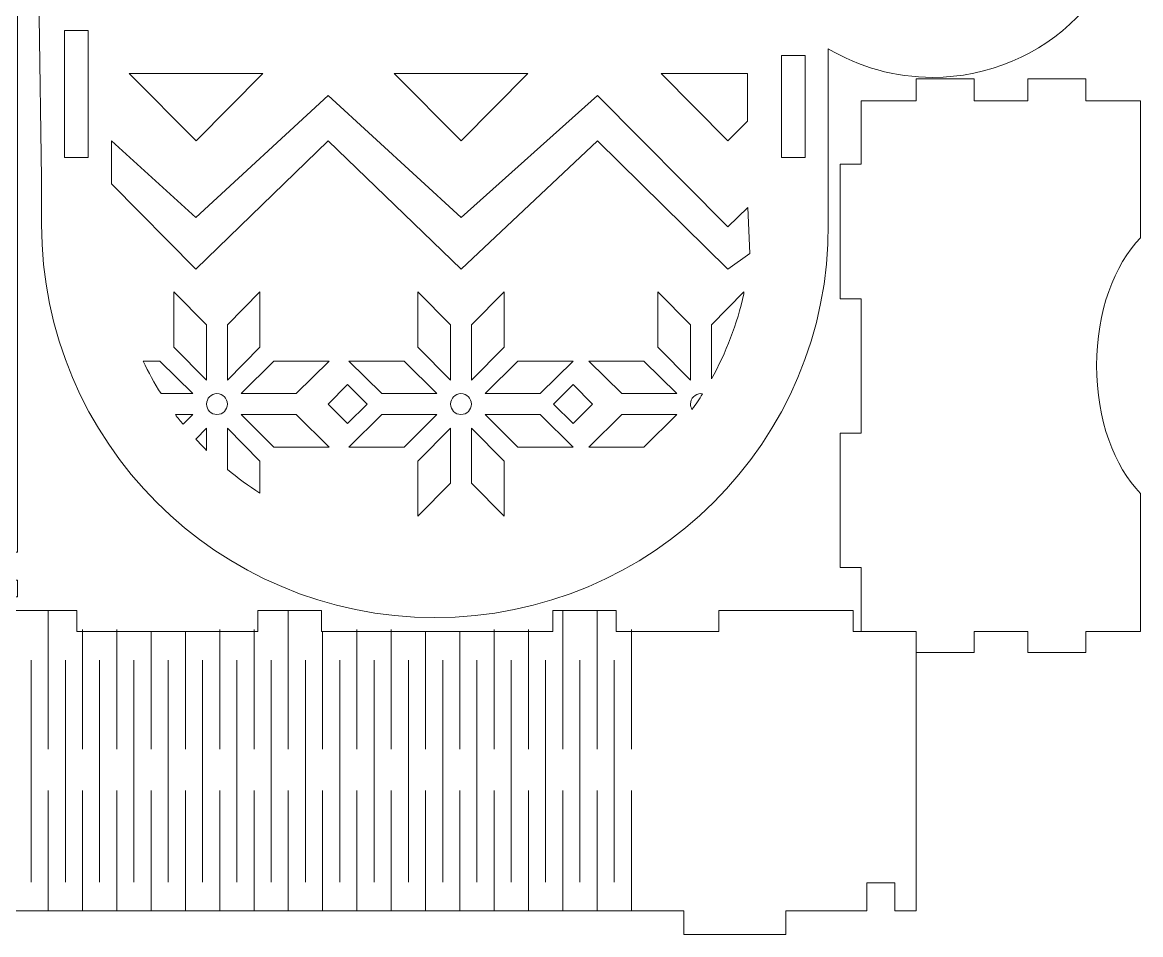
# Model space of a CAD drawing. Header units: centimetres. Extents: x -36.4 to 35.9, y -24.9 to 26.3.
# Drawn here: x 3.89 to 35.91, y -24.94 to 1.18 of the extents above; entities that cross this region are included whole.
import ezdxf

# ---------------------------------------------------------------- set-up
doc = ezdxf.new("R2010")
doc.units = ezdxf.units.CM
doc.header["$MEASUREMENT"] = 0
doc.layers.add('layer 1', color=7, linetype='Continuous')

msp = doc.modelspace()

# ---------------------------------------------------------------- linework, layer by layer
at = {"layer": 'layer 1', "color": 250, "lineweight": 9}
for points, knots in [([(6.36049, 19.72163), (6.36049, 19.72163), (6.36049, 26.14199), (6.36049, 26.14199), (6.36049, 26.14199), (6.36049, 26.14199), (24.16295, 26.14199), (24.16295, 26.14199), (24.16295, 26.14199), (24.16295, 26.14199), (24.16295, 20.71127), (24.16295, 20.71127), (24.16295, 20.71127), (24.16295, 19.16987), (28.71283, 15.03987), (29.83515, 13.97099), (29.83515, 13.97099), (30.70947, 13.13831), (31.58461, 12.30417), (32.43021, 11.44221), (32.43021, 11.44221), (33.19011, 10.66761), (33.94635, 9.85633), (34.60385, 8.99227), (34.60385, 8.99227), (35.37979, 7.97255), (35.79539, 6.73569), (35.79539, 5.45437), (35.79539, 5.45437), (35.79539, 2.22565), (33.17729, -0.39237), (29.94859, -0.39237), (29.94859, -0.39237), (28.87887, -0.39237), (27.85093, -0.10153), (26.96099, 0.42779), (26.96099, 0.42779), (26.96099, 0.42779), (26.96099, -4.59085), (26.96099, -4.59085), (26.96099, -4.59085), (27.01115, -10.82285), (21.91035, -15.85801), (15.70039, -15.85801), (15.70039, -15.85801), (9.48165, -15.85801), (4.43979, -10.81611), (4.43979, -4.59737), (4.43979, -4.59737), (4.43979, 2.44027), (4.03387, 9.48313), (4.44147, 16.51669), (4.44147, 16.51669), (4.52483, 17.95535), (5.17083, 19.10157), (6.36049, 19.72163)], [0, 0, 0, 0, 0.06666667, 0.06666667, 0.06666667, 0.06666667, 0.13333333, 0.13333333, 0.13333333, 0.13333333, 0.2, 0.2, 0.2, 0.2, 0.26666667, 0.26666667, 0.26666667, 0.26666667, 0.33333333, 0.33333333, 0.33333333, 0.33333333, 0.4, 0.4, 0.4, 0.4, 0.46666667, 0.46666667, 0.46666667, 0.46666667, 0.53333333, 0.53333333, 0.53333333, 0.53333333, 0.6, 0.6, 0.6, 0.6, 0.66666667, 0.66666667, 0.66666667, 0.66666667, 0.73333333, 0.73333333, 0.73333333, 0.73333333, 0.8, 0.8, 0.8, 0.8, 0.86666667, 0.86666667, 0.86666667, 0.86666667, 1, 1, 1, 1]), ([(-4.24951, -15.26875), (-4.24951, -15.26875), (-4.24951, -15.01497), (-4.24951, -15.01497), (-4.24951, -15.01497), (-4.24951, -15.01497), (-4.84953, -15.01497), (-4.84953, -15.01497), (-4.84953, -15.01497), (-4.84953, -15.01497), (-4.84953, -13.76035), (-4.84953, -13.76035), (-4.84953, -13.76035), (-4.84953, -13.76035), (-4.24951, -13.76035), (-4.24951, -13.76035), (-4.24951, -13.76035), (-4.24951, -13.76035), (-4.24951, -12.10167), (-4.24951, -12.10167), (-4.24951, -12.10167), (-4.24951, -12.10167), (-4.24951, -10.78865), (-4.24951, -10.78865), (-4.24951, -10.78865), (-4.24951, -10.78865), (-4.24951, -6.63227), (-4.24951, -6.63227), (-4.24951, -6.63227), (-4.24951, -6.63227), (-4.84951, -6.63227), (-4.84951, -6.63227), (-4.84951, -6.63227), (-4.84951, -6.63227), (-4.84951, -5.31925), (-4.84951, -5.31925), (-4.84951, -5.31925), (-4.84951, -5.31925), (-4.24951, -5.31925), (-4.24951, -5.31925), (-4.24951, -5.31925), (-4.24951, -5.31925), (-4.24951, -1.47687), (-4.24951, -1.47687), (-4.24951, -1.47687), (-4.24951, -1.50987), (-4.27651, -1.53687), (-4.30951, -1.53687), (-4.30951, -1.53687), (-4.30951, -1.53687), (-4.78951, -1.53687), (-4.78951, -1.53687), (-4.78951, -1.53687), (-4.82251, -1.53687), (-4.84951, -1.50987), (-4.84951, -1.47687), (-4.84951, -1.47687), (-4.84951, -1.47687), (-4.84951, -0.28387), (-4.84951, -0.28387), (-4.84951, -0.28387), (-4.84951, -0.25085), (-4.82251, -0.22385), (-4.78951, -0.22385), (-4.78951, -0.22385), (-4.78951, -0.22385), (-4.30951, -0.22385), (-4.30951, -0.22385), (-4.30951, -0.22385), (-4.27651, -0.22385), (-4.24951, -0.25085), (-4.24951, -0.28387), (-4.24951, -0.28387), (-4.24951, -0.28387), (-4.24951, 5.50745), (-4.24951, 5.50745), (-4.24951, 5.50745), (-4.24951, 5.50745), (-4.84951, 5.50745), (-4.84951, 5.50745), (-4.84951, 5.50745), (-4.84951, 5.50745), (-4.84951, 7.32425), (-4.84951, 7.32425), (-4.84951, 7.32425), (-4.84951, 7.32425), (-4.24951, 7.32425), (-4.24951, 7.32425), (-4.24951, 7.32425), (-4.24951, 7.32425), (-4.24951, 13.87085), (-4.24951, 13.87085), (-4.24951, 13.87085), (-4.24951, 13.87085), (-4.84951, 13.87085), (-4.84951, 13.87085), (-4.84951, 13.87085), (-4.84951, 13.87085), (-4.84951, 15.68765), (-4.84951, 15.68765), (-4.84951, 15.68765), (-4.84951, 15.68765), (-4.24951, 15.68765), (-4.24951, 15.68765), (-4.24951, 15.68765), (-4.24951, 15.68765), (-4.24951, 17.73125), (-4.24951, 17.73125), (-4.24951, 17.73125), (-4.24951, 17.73125), (-4.24951, 19.03821), (-4.24951, 19.03821), (-4.24951, 19.03821), (-4.24951, 19.03821), (-4.84951, 19.03821), (-4.84951, 19.03821), (-4.84951, 19.03821), (-4.84951, 19.03821), (-4.84951, 20.85501), (-4.84951, 20.85501), (-4.84951, 20.85501), (-4.84951, 20.85501), (-4.24951, 20.85501), (-4.24951, 20.85501), (-4.24951, 20.85501), (-4.24951, 20.85501), (-4.24951, 22.45125), (-4.24951, 22.45125), (-4.24951, 22.45125), (-4.24951, 22.45125), (-2.64951, 22.45125), (-2.64951, 22.45125), (-2.64951, 22.45125), (-2.64951, 22.45125), (-2.64951, 21.85125), (-2.64951, 21.85125), (-2.64951, 21.85125), (-2.64951, 21.85125), (-1.04951, 21.85125), (-1.04951, 21.85125), (-1.04951, 21.85125), (-1.04951, 21.85125), (-1.04951, 22.45125), (-1.04951, 22.45125), (-1.04951, 22.45125), (-1.04951, 22.45125), (0.55049, 22.45125), (0.55049, 22.45125), (0.55049, 22.45125), (0.55049, 22.45125), (0.55049, 21.85125), (0.55049, 21.85125), (0.55049, 21.85125), (0.55049, 21.85125), (2.15049, 21.85125), (2.15049, 21.85125), (2.15049, 21.85125), (2.15049, 21.85125), (2.15049, 22.45125), (2.15049, 22.45125), (2.15049, 22.45125), (2.15049, 22.45125), (3.75049, 22.45125), (3.75049, 22.45125), (3.75049, 22.45125), (3.75049, 22.45125), (3.75049, 21.31827), (3.75049, 21.31827), (3.75049, 21.31827), (3.75049, 21.31827), (5.22575, 21.31827), (5.22575, 21.31827), (5.22575, 21.31827), (5.44579, 21.31827), (5.62577, 21.13827), (5.62577, 20.91827), (5.62577, 20.91827), (5.62577, 20.91827), (5.62577, 19.43821), (5.62577, 19.43821), (5.62577, 19.43821), (5.62577, 19.21821), (5.44579, 19.03821), (5.22575, 19.03821), (5.22575, 19.03821), (5.22575, 19.03821), (3.75049, 19.03821), (3.75049, 19.03821), (3.75049, 19.03821), (3.75049, 19.03821), (3.75049, 17.73125), (3.75049, 17.73125), (3.75049, 17.73125), (3.75049, 17.73125), (3.75049, -13.98755), (3.75049, -13.98755), (3.75049, -13.98755), (3.75049, -13.98755), (2.95049, -13.98755), (2.95049, -13.98755), (2.95049, -13.98755), (2.95049, -13.98755), (2.95049, -14.27133), (2.95049, -14.27133), (2.95049, -14.27133), (2.95049, -14.27133), (2.95049, -14.28669), (2.95049, -14.28669), (2.95049, -14.28669), (2.95049, -14.28669), (2.95049, -14.78755), (2.95049, -14.78755), (2.95049, -14.78755), (2.95049, -14.78755), (3.75049, -14.78755), (3.75049, -14.78755), (3.75049, -14.78755), (3.75049, -14.78755), (3.75049, -15.26875), (3.75049, -15.26875), (3.75049, -15.26875), (3.75049, -15.26875), (-4.24951, -15.26875), (-4.24951, -15.26875)], [0, 0, 0, 0, 0.01754386, 0.01754386, 0.01754386, 0.01754386, 0.03508772, 0.03508772, 0.03508772, 0.03508772, 0.05263158, 0.05263158, 0.05263158, 0.05263158, 0.07017544, 0.07017544, 0.07017544, 0.07017544, 0.0877193, 0.0877193, 0.0877193, 0.0877193, 0.10526316, 0.10526316, 0.10526316, 0.10526316, 0.12280702, 0.12280702, 0.12280702, 0.12280702, 0.14035088, 0.14035088, 0.14035088, 0.14035088, 0.15789474, 0.15789474, 0.15789474, 0.15789474, 0.1754386, 0.1754386, 0.1754386, 0.1754386, 0.19298246, 0.19298246, 0.19298246, 0.19298246, 0.21052632, 0.21052632, 0.21052632, 0.21052632, 0.22807018, 0.22807018, 0.22807018, 0.22807018, 0.24561404, 0.24561404, 0.24561404, 0.24561404, 0.26315789, 0.26315789, 0.26315789, 0.26315789, 0.28070175, 0.28070175, 0.28070175, 0.28070175, 0.29824561, 0.29824561, 0.29824561, 0.29824561, 0.31578947, 0.31578947, 0.31578947, 0.31578947, 0.33333333, 0.33333333, 0.33333333, 0.33333333, 0.35087719, 0.35087719, 0.35087719, 0.35087719, 0.36842105, 0.36842105, 0.36842105, 0.36842105, 0.38596491, 0.38596491, 0.38596491, 0.38596491, 0.40350877, 0.40350877, 0.40350877, 0.40350877, 0.42105263, 0.42105263, 0.42105263, 0.42105263, 0.43859649, 0.43859649, 0.43859649, 0.43859649, 0.45614035, 0.45614035, 0.45614035, 0.45614035, 0.47368421, 0.47368421, 0.47368421, 0.47368421, 0.49122807, 0.49122807, 0.49122807, 0.49122807, 0.50877193, 0.50877193, 0.50877193, 0.50877193, 0.52631579, 0.52631579, 0.52631579, 0.52631579, 0.54385965, 0.54385965, 0.54385965, 0.54385965, 0.56140351, 0.56140351, 0.56140351, 0.56140351, 0.57894737, 0.57894737, 0.57894737, 0.57894737, 0.59649123, 0.59649123, 0.59649123, 0.59649123, 0.61403509, 0.61403509, 0.61403509, 0.61403509, 0.63157895, 0.63157895, 0.63157895, 0.63157895, 0.64912281, 0.64912281, 0.64912281, 0.64912281, 0.66666667, 0.66666667, 0.66666667, 0.66666667, 0.68421053, 0.68421053, 0.68421053, 0.68421053, 0.70175439, 0.70175439, 0.70175439, 0.70175439, 0.71929825, 0.71929825, 0.71929825, 0.71929825, 0.73684211, 0.73684211, 0.73684211, 0.73684211, 0.75438596, 0.75438596, 0.75438596, 0.75438596, 0.77192982, 0.77192982, 0.77192982, 0.77192982, 0.78947368, 0.78947368, 0.78947368, 0.78947368, 0.80701754, 0.80701754, 0.80701754, 0.80701754, 0.8245614, 0.8245614, 0.8245614, 0.8245614, 0.84210526, 0.84210526, 0.84210526, 0.84210526, 0.85964912, 0.85964912, 0.85964912, 0.85964912, 0.87719298, 0.87719298, 0.87719298, 0.87719298, 0.89473684, 0.89473684, 0.89473684, 0.89473684, 0.9122807, 0.9122807, 0.9122807, 0.9122807, 0.92982456, 0.92982456, 0.92982456, 0.92982456, 0.94736842, 0.94736842, 0.94736842, 0.94736842, 0.96491228, 0.96491228, 0.96491228, 0.96491228, 1, 1, 1, 1]), ([(5.77979, -2.68835), (5.77979, -2.68835), (5.09979, -2.68835), (5.09979, -2.68835), (5.09979, -2.68835), (5.09979, -2.68835), (5.09979, 0.95231), (5.09979, 0.95231), (5.09979, 0.95231), (5.09979, 0.95231), (5.77979, 0.95231), (5.77979, 0.95231), (5.77979, 0.95231), (5.77979, 0.95231), (5.77979, -2.68835), (5.77979, -2.68835)], [0, 0, 0, 0, 0.2, 0.2, 0.2, 0.2, 0.4, 0.4, 0.4, 0.4, 0.6, 0.6, 0.6, 0.6, 1, 1, 1, 1]), ([(26.30099, -2.68835), (26.30099, -2.68835), (25.62099, -2.68835), (25.62099, -2.68835), (25.62099, -2.68835), (25.62099, -2.68835), (25.62099, 0.23019), (25.62099, 0.23019), (25.62099, 0.23019), (25.62099, 0.23019), (26.30099, 0.23019), (26.30099, 0.23019), (26.30099, 0.23019), (26.30099, 0.23019), (26.30099, -2.68835), (26.30099, -2.68835)], [0, 0, 0, 0, 0.2, 0.2, 0.2, 0.2, 0.4, 0.4, 0.4, 0.4, 0.6, 0.6, 0.6, 0.6, 1, 1, 1, 1]), ([(10.77847, -0.28403), (10.77847, -0.28403), (8.86391, -2.20893), (8.86391, -2.20893), (8.86391, -2.20893), (8.86391, -2.20893), (6.94937, -0.28403), (6.94937, -0.28403), (6.94937, -0.28403), (6.94937, -0.28403), (8.86391, -0.28403), (8.86391, -0.28403), (8.86391, -0.28403), (8.86391, -0.28403), (10.77847, -0.28403), (10.77847, -0.28403)], [0, 0, 0, 0, 0.2, 0.2, 0.2, 0.2, 0.4, 0.4, 0.4, 0.4, 0.6, 0.6, 0.6, 0.6, 1, 1, 1, 1]), ([(18.36687, -0.28403), (18.36687, -0.28403), (16.45231, -2.20893), (16.45231, -2.20893), (16.45231, -2.20893), (16.45231, -2.20893), (14.53777, -0.28403), (14.53777, -0.28403), (14.53777, -0.28403), (14.53777, -0.28403), (16.45231, -0.28403), (16.45231, -0.28403), (16.45231, -0.28403), (16.45231, -0.28403), (18.36687, -0.28403), (18.36687, -0.28403)], [0, 0, 0, 0, 0.2, 0.2, 0.2, 0.2, 0.4, 0.4, 0.4, 0.4, 0.6, 0.6, 0.6, 0.6, 1, 1, 1, 1]), ([(24.65297, -1.64453), (24.65297, -1.64453), (24.09161, -2.20893), (24.09161, -2.20893), (24.09161, -2.20893), (24.09161, -2.20893), (22.17707, -0.28403), (22.17707, -0.28403), (22.17707, -0.28403), (22.17707, -0.28403), (24.09161, -0.28403), (24.09161, -0.28403), (24.09161, -0.28403), (24.09161, -0.28403), (24.65297, -0.28403), (24.65297, -0.28403), (24.65297, -0.28403), (24.65297, -0.28403), (24.65297, -1.64453), (24.65297, -1.64453)], [0, 0, 0, 0, 0.16666667, 0.16666667, 0.16666667, 0.16666667, 0.33333333, 0.33333333, 0.33333333, 0.33333333, 0.5, 0.5, 0.5, 0.5, 0.66666667, 0.66666667, 0.66666667, 0.66666667, 1, 1, 1, 1]), ([(35.90681, -16.25535), (35.90681, -16.25535), (34.33681, -16.25535), (34.33681, -16.25535), (34.33681, -16.25535), (34.33681, -16.25535), (34.33681, -16.85535), (34.33681, -16.85535), (34.33681, -16.85535), (34.33681, -16.85535), (32.67681, -16.85535), (32.67681, -16.85535), (32.67681, -16.85535), (32.67681, -16.85535), (32.67681, -16.25535), (32.67681, -16.25535), (32.67681, -16.25535), (32.67681, -16.25535), (31.13681, -16.25535), (31.13681, -16.25535), (31.13681, -16.25535), (31.13681, -16.25535), (31.13681, -16.85535), (31.13681, -16.85535), (31.13681, -16.85535), (31.13681, -16.85535), (29.47681, -16.85535), (29.47681, -16.85535), (29.47681, -16.85535), (29.47681, -16.85535), (29.47681, -16.25535), (29.47681, -16.25535), (29.47681, -16.25535), (29.47681, -16.25535), (27.90681, -16.25535), (27.90681, -16.25535), (27.90681, -16.25535), (27.90681, -16.25535), (27.90681, -14.42879), (27.90681, -14.42879), (27.90681, -14.42879), (27.90681, -14.42879), (27.30681, -14.42879), (27.30681, -14.42879), (27.30681, -14.42879), (27.30681, -14.42879), (27.30681, -10.57901), (27.30681, -10.57901), (27.30681, -10.57901), (27.30681, -10.57901), (27.90681, -10.57901), (27.90681, -10.57901), (27.90681, -10.57901), (27.90681, -10.57901), (27.90681, -6.72923), (27.90681, -6.72923), (27.90681, -6.72923), (27.90681, -6.72923), (27.30681, -6.72923), (27.30681, -6.72923), (27.30681, -6.72923), (27.30681, -6.72923), (27.30681, -2.87945), (27.30681, -2.87945), (27.30681, -2.87945), (27.30681, -2.87945), (27.90681, -2.87945), (27.90681, -2.87945), (27.90681, -2.87945), (27.90681, -2.87945), (27.90681, -1.06507), (27.90681, -1.06507), (27.90681, -1.06507), (27.90681, -1.06507), (29.47681, -1.06507), (29.47681, -1.06507), (29.47681, -1.06507), (29.47681, -1.06507), (29.47681, -0.43441), (29.47681, -0.43441), (29.47681, -0.43441), (29.47681, -0.43441), (31.13681, -0.43441), (31.13681, -0.43441), (31.13681, -0.43441), (31.13681, -0.43441), (31.13681, -1.06507), (31.13681, -1.06507), (31.13681, -1.06507), (31.13681, -1.06507), (32.67681, -1.06507), (32.67681, -1.06507), (32.67681, -1.06507), (32.67681, -1.06507), (32.67681, -0.43441), (32.67681, -0.43441), (32.67681, -0.43441), (32.67681, -0.43441), (34.33681, -0.43441), (34.33681, -0.43441), (34.33681, -0.43441), (34.33681, -0.43441), (34.33681, -1.06507), (34.33681, -1.06507), (34.33681, -1.06507), (34.33681, -1.06507), (35.90681, -1.06507), (35.90681, -1.06507), (35.90681, -1.06507), (35.90681, -1.06507), (35.90681, -4.98265), (35.90681, -4.98265), (35.90681, -4.98265), (35.14991, -5.74939), (34.64709, -7.10287), (34.64709, -8.64487), (34.64709, -8.64487), (34.64709, -10.18687), (35.14991, -11.54035), (35.90681, -12.30709), (35.90681, -12.30709), (35.90681, -12.30709), (35.90681, -16.25535), (35.90681, -16.25535)], [0, 0, 0, 0, 0.03125, 0.03125, 0.03125, 0.03125, 0.0625, 0.0625, 0.0625, 0.0625, 0.09375, 0.09375, 0.09375, 0.09375, 0.125, 0.125, 0.125, 0.125, 0.15625, 0.15625, 0.15625, 0.15625, 0.1875, 0.1875, 0.1875, 0.1875, 0.21875, 0.21875, 0.21875, 0.21875, 0.25, 0.25, 0.25, 0.25, 0.28125, 0.28125, 0.28125, 0.28125, 0.3125, 0.3125, 0.3125, 0.3125, 0.34375, 0.34375, 0.34375, 0.34375, 0.375, 0.375, 0.375, 0.375, 0.40625, 0.40625, 0.40625, 0.40625, 0.4375, 0.4375, 0.4375, 0.4375, 0.46875, 0.46875, 0.46875, 0.46875, 0.5, 0.5, 0.5, 0.5, 0.53125, 0.53125, 0.53125, 0.53125, 0.5625, 0.5625, 0.5625, 0.5625, 0.59375, 0.59375, 0.59375, 0.59375, 0.625, 0.625, 0.625, 0.625, 0.65625, 0.65625, 0.65625, 0.65625, 0.6875, 0.6875, 0.6875, 0.6875, 0.71875, 0.71875, 0.71875, 0.71875, 0.75, 0.75, 0.75, 0.75, 0.78125, 0.78125, 0.78125, 0.78125, 0.8125, 0.8125, 0.8125, 0.8125, 0.84375, 0.84375, 0.84375, 0.84375, 0.875, 0.875, 0.875, 0.875, 0.90625, 0.90625, 0.90625, 0.90625, 0.9375, 0.9375, 0.9375, 0.9375, 1, 1, 1, 1]), ([(24.08683, -5.88523), (24.08683, -5.88523), (20.35567, -2.20897), (20.35567, -2.20897), (20.35567, -2.20897), (20.35567, -2.20897), (16.45231, -5.88523), (16.45231, -5.88523), (16.45231, -5.88523), (16.45231, -5.88523), (12.64649, -2.20897), (12.64649, -2.20897), (12.64649, -2.20897), (12.64649, -2.20897), (8.86049, -5.88523), (8.86049, -5.88523), (8.86049, -5.88523), (8.86049, -5.88523), (6.44623, -3.43577), (6.44623, -3.43577), (6.44623, -3.43577), (6.44623, -3.43577), (6.44627, -2.20897), (6.44627, -2.20897), (6.44627, -2.20897), (6.44627, -2.20897), (8.86049, -4.40377), (8.86049, -4.40377), (8.86049, -4.40377), (8.86049, -4.40377), (12.64649, -0.91177), (12.64649, -0.91177), (12.64649, -0.91177), (12.64649, -0.91177), (16.45231, -4.40377), (16.45231, -4.40377), (16.45231, -4.40377), (16.45231, -4.40377), (20.35567, -0.91177), (20.35567, -0.91177), (20.35567, -0.91177), (20.35567, -0.91177), (24.08683, -4.67031), (24.08683, -4.67031), (24.08683, -4.67031), (24.08683, -4.67031), (24.66295, -4.12161), (24.66295, -4.12161), (24.66295, -4.12161), (24.66295, -4.12161), (24.71779, -5.43851), (24.71779, -5.43851), (24.71779, -5.43851), (24.71779, -5.43851), (24.08683, -5.88523), (24.08683, -5.88523)], [0, 0, 0, 0, 0.06666667, 0.06666667, 0.06666667, 0.06666667, 0.13333333, 0.13333333, 0.13333333, 0.13333333, 0.2, 0.2, 0.2, 0.2, 0.26666667, 0.26666667, 0.26666667, 0.26666667, 0.33333333, 0.33333333, 0.33333333, 0.33333333, 0.4, 0.4, 0.4, 0.4, 0.46666667, 0.46666667, 0.46666667, 0.46666667, 0.53333333, 0.53333333, 0.53333333, 0.53333333, 0.6, 0.6, 0.6, 0.6, 0.66666667, 0.66666667, 0.66666667, 0.66666667, 0.73333333, 0.73333333, 0.73333333, 0.73333333, 0.8, 0.8, 0.8, 0.8, 0.86666667, 0.86666667, 0.86666667, 0.86666667, 1, 1, 1, 1]), ([(8.23275, -6.53635), (8.23275, -6.53635), (9.16513, -7.47883), (9.16513, -7.47883), (9.16513, -7.47883), (9.16513, -7.47883), (9.16513, -9.05677), (9.16513, -9.05677), (9.16513, -9.05677), (9.16513, -9.05677), (8.23275, -8.11429), (8.23275, -8.11429), (8.23275, -8.11429), (8.23275, -8.11429), (8.23275, -6.53635), (8.23275, -6.53635)], [0, 0, 0, 0, 0.2, 0.2, 0.2, 0.2, 0.4, 0.4, 0.4, 0.4, 0.6, 0.6, 0.6, 0.6, 1, 1, 1, 1]), ([(10.69523, -6.53635), (10.69523, -6.53635), (9.76283, -7.47883), (9.76283, -7.47883), (9.76283, -7.47883), (9.76283, -7.47883), (9.76283, -9.05677), (9.76283, -9.05677), (9.76283, -9.05677), (9.76283, -9.05677), (10.69523, -8.11429), (10.69523, -8.11429), (10.69523, -8.11429), (10.69523, -8.11429), (10.69523, -6.53635), (10.69523, -6.53635)], [0, 0, 0, 0, 0.2, 0.2, 0.2, 0.2, 0.4, 0.4, 0.4, 0.4, 0.6, 0.6, 0.6, 0.6, 1, 1, 1, 1]), ([(15.21851, -6.53635), (15.21851, -6.53635), (16.15089, -7.47883), (16.15089, -7.47883), (16.15089, -7.47883), (16.15089, -7.47883), (16.15089, -9.05677), (16.15089, -9.05677), (16.15089, -9.05677), (16.15089, -9.05677), (15.21851, -8.11429), (15.21851, -8.11429), (15.21851, -8.11429), (15.21851, -8.11429), (15.21851, -6.53635), (15.21851, -6.53635)], [0, 0, 0, 0, 0.2, 0.2, 0.2, 0.2, 0.4, 0.4, 0.4, 0.4, 0.6, 0.6, 0.6, 0.6, 1, 1, 1, 1]), ([(17.68099, -6.53635), (17.68099, -6.53635), (16.74859, -7.47883), (16.74859, -7.47883), (16.74859, -7.47883), (16.74859, -7.47883), (16.74859, -9.05677), (16.74859, -9.05677), (16.74859, -9.05677), (16.74859, -9.05677), (17.68099, -8.11429), (17.68099, -8.11429), (17.68099, -8.11429), (17.68099, -8.11429), (17.68099, -6.53635), (17.68099, -6.53635)], [0, 0, 0, 0, 0.2, 0.2, 0.2, 0.2, 0.4, 0.4, 0.4, 0.4, 0.6, 0.6, 0.6, 0.6, 1, 1, 1, 1]), ([(22.08735, -6.53635), (22.08735, -6.53635), (23.01973, -7.47883), (23.01973, -7.47883), (23.01973, -7.47883), (23.01973, -7.47883), (23.01973, -9.05677), (23.01973, -9.05677), (23.01973, -9.05677), (23.01973, -9.05677), (22.08735, -8.11429), (22.08735, -8.11429), (22.08735, -8.11429), (22.08735, -8.11429), (22.08735, -6.53635), (22.08735, -6.53635)], [0, 0, 0, 0, 0.2, 0.2, 0.2, 0.2, 0.4, 0.4, 0.4, 0.4, 0.6, 0.6, 0.6, 0.6, 1, 1, 1, 1]), ([(23.61741, -9.02715), (24.03767, -8.27461), (24.35471, -7.45665), (24.54983, -6.59243), (24.54983, -6.59243), (24.54983, -6.59243), (24.54983, -6.53635), (24.54983, -6.53635), (24.54983, -6.53635), (24.54983, -6.53635), (23.61741, -7.47883), (23.61741, -7.47883), (23.61741, -7.47883), (23.61741, -7.47883), (23.61741, -9.02715), (23.61741, -9.02715)], [0, 0, 0, 0, 0.2, 0.2, 0.2, 0.2, 0.4, 0.4, 0.4, 0.4, 0.6, 0.6, 0.6, 0.6, 1, 1, 1, 1]), ([(7.34741, -8.51473), (7.50127, -8.83637), (7.67341, -9.14753), (7.86237, -9.44713), (7.86237, -9.44713), (7.86237, -9.44713), (8.77477, -9.44713), (8.77477, -9.44713), (8.77477, -9.44713), (8.77477, -9.44713), (7.83227, -8.51473), (7.83227, -8.51473), (7.83227, -8.51473), (7.83227, -8.51473), (7.34741, -8.51473), (7.34741, -8.51473)], [0, 0, 0, 0, 0.2, 0.2, 0.2, 0.2, 0.4, 0.4, 0.4, 0.4, 0.6, 0.6, 0.6, 0.6, 1, 1, 1, 1]), ([(12.67361, -8.51473), (12.67361, -8.51473), (11.73109, -9.44713), (11.73109, -9.44713), (11.73109, -9.44713), (11.73109, -9.44713), (10.15315, -9.44713), (10.15315, -9.44713), (10.15315, -9.44713), (10.15315, -9.44713), (11.09567, -8.51473), (11.09567, -8.51473), (11.09567, -8.51473), (11.09567, -8.51473), (12.67361, -8.51473), (12.67361, -8.51473)], [0, 0, 0, 0, 0.2, 0.2, 0.2, 0.2, 0.4, 0.4, 0.4, 0.4, 0.6, 0.6, 0.6, 0.6, 1, 1, 1, 1]), ([(13.24011, -8.51473), (13.24011, -8.51473), (14.18259, -9.44713), (14.18259, -9.44713), (14.18259, -9.44713), (14.18259, -9.44713), (15.76053, -9.44713), (15.76053, -9.44713), (15.76053, -9.44713), (15.76053, -9.44713), (14.81805, -8.51473), (14.81805, -8.51473), (14.81805, -8.51473), (14.81805, -8.51473), (13.24011, -8.51473), (13.24011, -8.51473)], [0, 0, 0, 0, 0.2, 0.2, 0.2, 0.2, 0.4, 0.4, 0.4, 0.4, 0.6, 0.6, 0.6, 0.6, 1, 1, 1, 1]), ([(19.65937, -8.51473), (19.65937, -8.51473), (18.71685, -9.44713), (18.71685, -9.44713), (18.71685, -9.44713), (18.71685, -9.44713), (17.13891, -9.44713), (17.13891, -9.44713), (17.13891, -9.44713), (17.13891, -9.44713), (18.08143, -8.51473), (18.08143, -8.51473), (18.08143, -8.51473), (18.08143, -8.51473), (19.65937, -8.51473), (19.65937, -8.51473)], [0, 0, 0, 0, 0.2, 0.2, 0.2, 0.2, 0.4, 0.4, 0.4, 0.4, 0.6, 0.6, 0.6, 0.6, 1, 1, 1, 1]), ([(20.10893, -8.51473), (20.10893, -8.51473), (21.05141, -9.44713), (21.05141, -9.44713), (21.05141, -9.44713), (21.05141, -9.44713), (22.62935, -9.44713), (22.62935, -9.44713), (22.62935, -9.44713), (22.62935, -9.44713), (21.68687, -8.51473), (21.68687, -8.51473), (21.68687, -8.51473), (21.68687, -8.51473), (20.10893, -8.51473), (20.10893, -8.51473)], [0, 0, 0, 0, 0.2, 0.2, 0.2, 0.2, 0.4, 0.4, 0.4, 0.4, 0.6, 0.6, 0.6, 0.6, 1, 1, 1, 1]), ([(13.20473, -10.30385), (13.20473, -10.30385), (12.64683, -9.74597), (12.64683, -9.74597), (12.64683, -9.74597), (12.64683, -9.74597), (13.20473, -9.18811), (13.20473, -9.18811), (13.20473, -9.18811), (13.20473, -9.18811), (13.76257, -9.74597), (13.76257, -9.74597), (13.76257, -9.74597), (13.76257, -9.74597), (13.20473, -10.30385), (13.20473, -10.30385)], [0, 0, 0, 0, 0.2, 0.2, 0.2, 0.2, 0.4, 0.4, 0.4, 0.4, 0.6, 0.6, 0.6, 0.6, 1, 1, 1, 1]), ([(19.65983, -10.30385), (19.65983, -10.30385), (19.10199, -9.74597), (19.10199, -9.74597), (19.10199, -9.74597), (19.10199, -9.74597), (19.65983, -9.18811), (19.65983, -9.18811), (19.65983, -9.18811), (19.65983, -9.18811), (20.21775, -9.74597), (20.21775, -9.74597), (20.21775, -9.74597), (20.21775, -9.74597), (19.65983, -10.30385), (19.65983, -10.30385)], [0, 0, 0, 0, 0.2, 0.2, 0.2, 0.2, 0.4, 0.4, 0.4, 0.4, 0.6, 0.6, 0.6, 0.6, 1, 1, 1, 1]), ([(9.46397, -10.04483), (9.62899, -10.04483), (9.76283, -9.91103), (9.76283, -9.74597), (9.76283, -9.74597), (9.76283, -9.58093), (9.62899, -9.44713), (9.46397, -9.44713), (9.46397, -9.44713), (9.29895, -9.44713), (9.16513, -9.58093), (9.16513, -9.74597), (9.16513, -9.74597), (9.16513, -9.91103), (9.29895, -10.04483), (9.46397, -10.04483)], [0, 0, 0, 0, 0.2, 0.2, 0.2, 0.2, 0.4, 0.4, 0.4, 0.4, 0.6, 0.6, 0.6, 0.6, 1, 1, 1, 1]), ([(16.44973, -10.04483), (16.61477, -10.04483), (16.74859, -9.91103), (16.74859, -9.74597), (16.74859, -9.74597), (16.74859, -9.58093), (16.61477, -9.44713), (16.44973, -9.44713), (16.44973, -9.44713), (16.28471, -9.44713), (16.15089, -9.58093), (16.15089, -9.74597), (16.15089, -9.74597), (16.15089, -9.91103), (16.28471, -10.04483), (16.44973, -10.04483)], [0, 0, 0, 0, 0.2, 0.2, 0.2, 0.2, 0.4, 0.4, 0.4, 0.4, 0.6, 0.6, 0.6, 0.6, 1, 1, 1, 1]), ([(23.06293, -9.90087), (23.16823, -9.75407), (23.26911, -9.60397), (23.36575, -9.45087), (23.36575, -9.45087), (23.35039, -9.44843), (23.33463, -9.44713), (23.31857, -9.44713), (23.31857, -9.44713), (23.15355, -9.44713), (23.01973, -9.58093), (23.01973, -9.74597), (23.01973, -9.74597), (23.01973, -9.80269), (23.03553, -9.85569), (23.06293, -9.90087)], [0, 0, 0, 0, 0.2, 0.2, 0.2, 0.2, 0.4, 0.4, 0.4, 0.4, 0.6, 0.6, 0.6, 0.6, 1, 1, 1, 1]), ([(8.27253, -10.04483), (8.34349, -10.13989), (8.41673, -10.23315), (8.49131, -10.32525), (8.49131, -10.32525), (8.49131, -10.32525), (8.77477, -10.04483), (8.77477, -10.04483), (8.77477, -10.04483), (8.77477, -10.04483), (8.27253, -10.04483), (8.27253, -10.04483)], [0, 0, 0, 0, 0.25, 0.25, 0.25, 0.25, 0.5, 0.5, 0.5, 0.5, 1, 1, 1, 1]), ([(12.67361, -10.97723), (12.67361, -10.97723), (11.73109, -10.04483), (11.73109, -10.04483), (11.73109, -10.04483), (11.73109, -10.04483), (10.15315, -10.04483), (10.15315, -10.04483), (10.15315, -10.04483), (10.15315, -10.04483), (11.09567, -10.97723), (11.09567, -10.97723), (11.09567, -10.97723), (11.09567, -10.97723), (12.67361, -10.97723), (12.67361, -10.97723)], [0, 0, 0, 0, 0.2, 0.2, 0.2, 0.2, 0.4, 0.4, 0.4, 0.4, 0.6, 0.6, 0.6, 0.6, 1, 1, 1, 1]), ([(13.24011, -10.97723), (13.24011, -10.97723), (14.18259, -10.04483), (14.18259, -10.04483), (14.18259, -10.04483), (14.18259, -10.04483), (15.76053, -10.04483), (15.76053, -10.04483), (15.76053, -10.04483), (15.76053, -10.04483), (14.81805, -10.97723), (14.81805, -10.97723), (14.81805, -10.97723), (14.81805, -10.97723), (13.24011, -10.97723), (13.24011, -10.97723)], [0, 0, 0, 0, 0.2, 0.2, 0.2, 0.2, 0.4, 0.4, 0.4, 0.4, 0.6, 0.6, 0.6, 0.6, 1, 1, 1, 1]), ([(19.65937, -10.97723), (19.65937, -10.97723), (18.71685, -10.04483), (18.71685, -10.04483), (18.71685, -10.04483), (18.71685, -10.04483), (17.13891, -10.04483), (17.13891, -10.04483), (17.13891, -10.04483), (17.13891, -10.04483), (18.08143, -10.97723), (18.08143, -10.97723), (18.08143, -10.97723), (18.08143, -10.97723), (19.65937, -10.97723), (19.65937, -10.97723)], [0, 0, 0, 0, 0.2, 0.2, 0.2, 0.2, 0.4, 0.4, 0.4, 0.4, 0.6, 0.6, 0.6, 0.6, 1, 1, 1, 1]), ([(20.10893, -10.97723), (20.10893, -10.97723), (21.05141, -10.04483), (21.05141, -10.04483), (21.05141, -10.04483), (21.05141, -10.04483), (22.62935, -10.04483), (22.62935, -10.04483), (22.62935, -10.04483), (22.62935, -10.04483), (21.68687, -10.97723), (21.68687, -10.97723), (21.68687, -10.97723), (21.68687, -10.97723), (20.10893, -10.97723), (20.10893, -10.97723)], [0, 0, 0, 0, 0.2, 0.2, 0.2, 0.2, 0.4, 0.4, 0.4, 0.4, 0.6, 0.6, 0.6, 0.6, 1, 1, 1, 1]), ([(8.85515, -10.74853), (8.95587, -10.85861), (9.05921, -10.96621), (9.16513, -11.07127), (9.16513, -11.07127), (9.16513, -11.07127), (9.16513, -10.43519), (9.16513, -10.43519), (9.16513, -10.43519), (9.16513, -10.43519), (8.85515, -10.74853), (8.85515, -10.74853)], [0, 0, 0, 0, 0.25, 0.25, 0.25, 0.25, 0.5, 0.5, 0.5, 0.5, 1, 1, 1, 1]), ([(9.76283, -11.61431), (10.05849, -11.86017), (10.36985, -12.08785), (10.69523, -12.29545), (10.69523, -12.29545), (10.69523, -12.29545), (10.69523, -11.37767), (10.69523, -11.37767), (10.69523, -11.37767), (10.69523, -11.37767), (9.76283, -10.43519), (9.76283, -10.43519), (9.76283, -10.43519), (9.76283, -10.43519), (9.76283, -11.61431), (9.76283, -11.61431)], [0, 0, 0, 0, 0.2, 0.2, 0.2, 0.2, 0.4, 0.4, 0.4, 0.4, 0.6, 0.6, 0.6, 0.6, 1, 1, 1, 1]), ([(15.21851, -12.95561), (15.21851, -12.95561), (16.15089, -12.01313), (16.15089, -12.01313), (16.15089, -12.01313), (16.15089, -12.01313), (16.15089, -10.43519), (16.15089, -10.43519), (16.15089, -10.43519), (16.15089, -10.43519), (15.21851, -11.37767), (15.21851, -11.37767), (15.21851, -11.37767), (15.21851, -11.37767), (15.21851, -12.95561), (15.21851, -12.95561)], [0, 0, 0, 0, 0.2, 0.2, 0.2, 0.2, 0.4, 0.4, 0.4, 0.4, 0.6, 0.6, 0.6, 0.6, 1, 1, 1, 1]), ([(17.68099, -12.95561), (17.68099, -12.95561), (16.74859, -12.01313), (16.74859, -12.01313), (16.74859, -12.01313), (16.74859, -12.01313), (16.74859, -10.43519), (16.74859, -10.43519), (16.74859, -10.43519), (16.74859, -10.43519), (17.68099, -11.37767), (17.68099, -11.37767), (17.68099, -11.37767), (17.68099, -11.37767), (17.68099, -12.95561), (17.68099, -12.95561)], [0, 0, 0, 0, 0.2, 0.2, 0.2, 0.2, 0.4, 0.4, 0.4, 0.4, 0.6, 0.6, 0.6, 0.6, 1, 1, 1, 1]), ([(-11.31219, -16.25535), (-11.31219, -16.25535), (-10.23197, -16.25535), (-10.23197, -16.25535), (-10.23197, -16.25535), (-10.23197, -16.25535), (-10.23197, -15.65535), (-10.23197, -15.65535), (-10.23197, -15.65535), (-10.23197, -15.65535), (-8.41517, -15.65535), (-8.41517, -15.65535), (-8.41517, -15.65535), (-8.41517, -15.65535), (-8.41517, -16.25535), (-8.41517, -16.25535), (-8.41517, -16.25535), (-8.41517, -16.25535), (-3.72641, -16.25535), (-3.72641, -16.25535), (-3.72641, -16.25535), (-3.72641, -16.25535), (-3.72641, -15.65535), (-3.72641, -15.65535), (-3.72641, -15.65535), (-3.72641, -15.65535), (-1.90961, -15.65535), (-1.90961, -15.65535), (-1.90961, -15.65535), (-1.90961, -15.65535), (-1.90961, -16.25535), (-1.90961, -16.25535), (-1.90961, -16.25535), (-1.90961, -16.25535), (3.63061, -16.25535), (3.63061, -16.25535), (3.63061, -16.25535), (3.63061, -16.25535), (3.63061, -15.65535), (3.63061, -15.65535), (3.63061, -15.65535), (3.63061, -15.65535), (5.44741, -15.65535), (5.44741, -15.65535), (5.44741, -15.65535), (5.44741, -15.65535), (5.44741, -16.25535), (5.44741, -16.25535), (5.44741, -16.25535), (5.44741, -16.25535), (10.63681, -16.25535), (10.63681, -16.25535), (10.63681, -16.25535), (10.63681, -16.25535), (10.63681, -15.65535), (10.63681, -15.65535), (10.63681, -15.65535), (10.63681, -15.65535), (12.45361, -15.65535), (12.45361, -15.65535), (12.45361, -15.65535), (12.45361, -15.65535), (12.45361, -16.25535), (12.45361, -16.25535), (12.45361, -16.25535), (12.45361, -16.25535), (19.07561, -16.25535), (19.07561, -16.25535), (19.07561, -16.25535), (19.07561, -16.25535), (19.07561, -15.65535), (19.07561, -15.65535), (19.07561, -15.65535), (19.07561, -15.65535), (20.89241, -15.65535), (20.89241, -15.65535), (20.89241, -15.65535), (20.89241, -15.65535), (20.89241, -16.25535), (20.89241, -16.25535), (20.89241, -16.25535), (20.89241, -16.25535), (20.92701, -16.25535), (20.92701, -16.25535), (20.92701, -16.25535), (20.92701, -16.25535), (23.82729, -16.25535), (23.82729, -16.25535), (23.82729, -16.25535), (23.82729, -16.25535), (23.82729, -15.65535), (23.82729, -15.65535), (23.82729, -15.65535), (23.82729, -15.65535), (27.67707, -15.65535), (27.67707, -15.65535), (27.67707, -15.65535), (27.67707, -15.65535), (27.67707, -16.25535), (27.67707, -16.25535), (27.67707, -16.25535), (27.67707, -16.25535), (29.47681, -16.25535), (29.47681, -16.25535), (29.47681, -16.25535), (29.47681, -16.25535), (29.47681, -24.25535), (29.47681, -24.25535), (29.47681, -24.25535), (29.47681, -24.25535), (28.87189, -24.25535), (28.87189, -24.25535), (28.87189, -24.25535), (28.87189, -24.25535), (28.87189, -23.45535), (28.87189, -23.45535), (28.87189, -23.45535), (28.87189, -23.45535), (28.07189, -23.45535), (28.07189, -23.45535), (28.07189, -23.45535), (28.07189, -23.45535), (28.07189, -24.25535), (28.07189, -24.25535), (28.07189, -24.25535), (28.07189, -24.25535), (25.75219, -24.25535), (25.75219, -24.25535), (25.75219, -24.25535), (25.75219, -24.25535), (25.75219, -24.93535), (25.75219, -24.93535), (25.75219, -24.93535), (25.75219, -24.93535), (22.83365, -24.93535), (22.83365, -24.93535), (22.83365, -24.93535), (22.83365, -24.93535), (22.83365, -24.25535), (22.83365, -24.25535), (22.83365, -24.25535), (22.83365, -24.25535), (20.92701, -24.25535), (20.92701, -24.25535), (20.92701, -24.25535), (20.92701, -24.25535), (-11.31219, -24.25535), (-11.31219, -24.25535), (-11.31219, -24.25535), (-11.31219, -24.25535), (-13.22123, -24.25535), (-13.22123, -24.25535), (-13.22123, -24.25535), (-13.22123, -24.25535), (-13.22123, -24.93535), (-13.22123, -24.93535), (-13.22123, -24.93535), (-13.22123, -24.93535), (-16.86189, -24.93535), (-16.86189, -24.93535), (-16.86189, -24.93535), (-16.86189, -24.93535), (-16.86189, -24.25535), (-16.86189, -24.25535), (-16.86189, -24.25535), (-16.86189, -24.25535), (-20.35353, -24.25535), (-20.35353, -24.25535), (-20.35353, -24.25535), (-20.35353, -24.25535), (-20.35353, -24.93535), (-20.35353, -24.93535), (-20.35353, -24.93535), (-20.35353, -24.93535), (-23.99419, -24.93535), (-23.99419, -24.93535), (-23.99419, -24.93535), (-23.99419, -24.93535), (-23.99419, -24.25535), (-23.99419, -24.25535), (-23.99419, -24.25535), (-23.99419, -24.25535), (-32.36839, -24.25535), (-32.36839, -24.25535), (-32.36839, -24.25535), (-32.36839, -24.25535), (-35.81239, -24.25535), (-35.81239, -24.25535), (-35.81239, -24.25535), (-35.81239, -24.25535), (-35.81239, -21.16375), (-35.81239, -21.16375), (-35.81239, -21.16375), (-35.81239, -21.16375), (-36.41239, -21.16375), (-36.41239, -21.16375), (-36.41239, -21.16375), (-36.41239, -21.16375), (-36.41239, -19.34695), (-36.41239, -19.34695), (-36.41239, -19.34695), (-36.41239, -19.34695), (-35.81239, -19.34695), (-35.81239, -19.34695), (-35.81239, -19.34695), (-35.81239, -19.34695), (-35.81239, -16.25535), (-35.81239, -16.25535), (-35.81239, -16.25535), (-35.81239, -16.25535), (-32.36839, -16.25535), (-32.36839, -16.25535), (-32.36839, -16.25535), (-32.36839, -16.25535), (-31.46475, -16.25535), (-31.46475, -16.25535), (-31.46475, -16.25535), (-31.46475, -16.25535), (-31.46475, -15.65535), (-31.46475, -15.65535), (-31.46475, -15.65535), (-31.46475, -15.65535), (-27.61497, -15.65535), (-27.61497, -15.65535), (-27.61497, -15.65535), (-27.61497, -15.65535), (-27.61497, -16.25535), (-27.61497, -16.25535), (-27.61497, -16.25535), (-27.61497, -16.25535), (-23.76519, -16.25535), (-23.76519, -16.25535), (-23.76519, -16.25535), (-23.76519, -16.25535), (-23.76519, -15.65535), (-23.76519, -15.65535), (-23.76519, -15.65535), (-23.76519, -15.65535), (-19.91541, -15.65535), (-19.91541, -15.65535), (-19.91541, -15.65535), (-19.91541, -15.65535), (-19.91541, -16.25535), (-19.91541, -16.25535), (-19.91541, -16.25535), (-19.91541, -16.25535), (-16.06563, -16.25535), (-16.06563, -16.25535), (-16.06563, -16.25535), (-16.06563, -16.25535), (-16.06563, -15.65535), (-16.06563, -15.65535), (-16.06563, -15.65535), (-16.06563, -15.65535), (-12.21585, -15.65535), (-12.21585, -15.65535), (-12.21585, -15.65535), (-12.21585, -15.65535), (-12.21585, -16.25535), (-12.21585, -16.25535), (-12.21585, -16.25535), (-12.21585, -16.25535), (-11.31219, -16.25535), (-11.31219, -16.25535)], [0, 0, 0, 0, 0.01492537, 0.01492537, 0.01492537, 0.01492537, 0.02985075, 0.02985075, 0.02985075, 0.02985075, 0.04477612, 0.04477612, 0.04477612, 0.04477612, 0.05970149, 0.05970149, 0.05970149, 0.05970149, 0.07462687, 0.07462687, 0.07462687, 0.07462687, 0.08955224, 0.08955224, 0.08955224, 0.08955224, 0.10447761, 0.10447761, 0.10447761, 0.10447761, 0.11940299, 0.11940299, 0.11940299, 0.11940299, 0.13432836, 0.13432836, 0.13432836, 0.13432836, 0.14925373, 0.14925373, 0.14925373, 0.14925373, 0.1641791, 0.1641791, 0.1641791, 0.1641791, 0.17910448, 0.17910448, 0.17910448, 0.17910448, 0.19402985, 0.19402985, 0.19402985, 0.19402985, 0.20895522, 0.20895522, 0.20895522, 0.20895522, 0.2238806, 0.2238806, 0.2238806, 0.2238806, 0.23880597, 0.23880597, 0.23880597, 0.23880597, 0.25373134, 0.25373134, 0.25373134, 0.25373134, 0.26865672, 0.26865672, 0.26865672, 0.26865672, 0.28358209, 0.28358209, 0.28358209, 0.28358209, 0.29850746, 0.29850746, 0.29850746, 0.29850746, 0.31343284, 0.31343284, 0.31343284, 0.31343284, 0.32835821, 0.32835821, 0.32835821, 0.32835821, 0.34328358, 0.34328358, 0.34328358, 0.34328358, 0.35820896, 0.35820896, 0.35820896, 0.35820896, 0.37313433, 0.37313433, 0.37313433, 0.37313433, 0.3880597, 0.3880597, 0.3880597, 0.3880597, 0.40298507, 0.40298507, 0.40298507, 0.40298507, 0.41791045, 0.41791045, 0.41791045, 0.41791045, 0.43283582, 0.43283582, 0.43283582, 0.43283582, 0.44776119, 0.44776119, 0.44776119, 0.44776119, 0.46268657, 0.46268657, 0.46268657, 0.46268657, 0.47761194, 0.47761194, 0.47761194, 0.47761194, 0.49253731, 0.49253731, 0.49253731, 0.49253731, 0.50746269, 0.50746269, 0.50746269, 0.50746269, 0.52238806, 0.52238806, 0.52238806, 0.52238806, 0.53731343, 0.53731343, 0.53731343, 0.53731343, 0.55223881, 0.55223881, 0.55223881, 0.55223881, 0.56716418, 0.56716418, 0.56716418, 0.56716418, 0.58208955, 0.58208955, 0.58208955, 0.58208955, 0.59701493, 0.59701493, 0.59701493, 0.59701493, 0.6119403, 0.6119403, 0.6119403, 0.6119403, 0.62686567, 0.62686567, 0.62686567, 0.62686567, 0.64179104, 0.64179104, 0.64179104, 0.64179104, 0.65671642, 0.65671642, 0.65671642, 0.65671642, 0.67164179, 0.67164179, 0.67164179, 0.67164179, 0.68656716, 0.68656716, 0.68656716, 0.68656716, 0.70149254, 0.70149254, 0.70149254, 0.70149254, 0.71641791, 0.71641791, 0.71641791, 0.71641791, 0.73134328, 0.73134328, 0.73134328, 0.73134328, 0.74626866, 0.74626866, 0.74626866, 0.74626866, 0.76119403, 0.76119403, 0.76119403, 0.76119403, 0.7761194, 0.7761194, 0.7761194, 0.7761194, 0.79104478, 0.79104478, 0.79104478, 0.79104478, 0.80597015, 0.80597015, 0.80597015, 0.80597015, 0.82089552, 0.82089552, 0.82089552, 0.82089552, 0.8358209, 0.8358209, 0.8358209, 0.8358209, 0.85074627, 0.85074627, 0.85074627, 0.85074627, 0.86567164, 0.86567164, 0.86567164, 0.86567164, 0.88059701, 0.88059701, 0.88059701, 0.88059701, 0.89552239, 0.89552239, 0.89552239, 0.89552239, 0.91044776, 0.91044776, 0.91044776, 0.91044776, 0.92537313, 0.92537313, 0.92537313, 0.92537313, 0.94029851, 0.94029851, 0.94029851, 0.94029851, 0.95522388, 0.95522388, 0.95522388, 0.95522388, 0.97014925, 0.97014925, 0.97014925, 0.97014925, 1, 1, 1, 1])]:
    msp.add_open_spline(points, degree=3, knots=knots, dxfattribs=at)
for points in [[(4.63163, -19.62723), (4.63163, -19.62723), (4.63163, -15.65535), (4.63163, -15.65535)], [(11.50619, -19.62723), (11.50619, -19.62723), (11.50619, -15.65535), (11.50619, -15.65535)], [(19.36283, -19.62723), (19.36283, -19.62723), (19.36283, -15.65535), (19.36283, -15.65535)], [(20.34491, -19.62723), (20.34491, -19.62723), (20.34491, -15.65535), (20.34491, -15.65535)], [(5.61371, -19.62723), (5.61371, -19.62723), (5.61371, -16.20319), (5.61371, -16.20319)], [(6.59579, -19.62723), (6.59579, -19.62723), (6.59579, -16.20319), (6.59579, -16.20319)], [(7.57787, -19.62723), (7.57787, -19.62723), (7.57787, -16.25535), (7.57787, -16.25535)], [(8.55995, -19.62723), (8.55995, -19.62723), (8.55995, -16.25535), (8.55995, -16.25535)], [(9.54203, -19.62723), (9.54203, -19.62723), (9.54203, -16.20319), (9.54203, -16.20319)], [(10.52411, -19.62723), (10.52411, -19.62723), (10.52411, -16.20319), (10.52411, -16.20319)], [(12.48827, -19.62723), (12.48827, -19.62723), (12.48827, -16.25535), (12.48827, -16.25535)], [(13.47035, -19.62723), (13.47035, -19.62723), (13.47035, -16.20319), (13.47035, -16.20319)], [(14.45243, -19.62723), (14.45243, -19.62723), (14.45243, -16.20319), (14.45243, -16.20319)], [(15.43451, -19.62723), (15.43451, -19.62723), (15.43451, -16.25535), (15.43451, -16.25535)], [(16.41659, -19.62723), (16.41659, -19.62723), (16.41659, -16.25535), (16.41659, -16.25535)], [(17.39867, -19.62723), (17.39867, -19.62723), (17.39867, -16.20319), (17.39867, -16.20319)], [(18.38075, -19.62723), (18.38075, -19.62723), (18.38075, -16.20319), (18.38075, -16.20319)], [(21.32699, -19.62723), (21.32699, -19.62723), (21.32699, -16.20319), (21.32699, -16.20319)], [(4.14059, -23.43723), (4.14059, -23.43723), (4.14059, -17.07347), (4.14059, -17.07347)], [(5.12267, -23.43723), (5.12267, -23.43723), (5.12267, -17.07347), (5.12267, -17.07347)], [(6.10475, -23.43723), (6.10475, -23.43723), (6.10475, -17.07347), (6.10475, -17.07347)], [(7.08683, -23.43723), (7.08683, -23.43723), (7.08683, -17.07347), (7.08683, -17.07347)], [(8.06891, -23.43723), (8.06891, -23.43723), (8.06891, -17.07347), (8.06891, -17.07347)], [(9.05099, -23.43723), (9.05099, -23.43723), (9.05099, -17.07347), (9.05099, -17.07347)], [(10.03307, -23.43723), (10.03307, -23.43723), (10.03307, -17.07347), (10.03307, -17.07347)], [(11.01515, -23.43723), (11.01515, -23.43723), (11.01515, -17.07347), (11.01515, -17.07347)], [(11.99723, -23.43723), (11.99723, -23.43723), (11.99723, -17.07347), (11.99723, -17.07347)], [(12.97931, -23.43723), (12.97931, -23.43723), (12.97931, -17.07347), (12.97931, -17.07347)], [(13.96139, -23.43723), (13.96139, -23.43723), (13.96139, -17.07347), (13.96139, -17.07347)], [(14.94347, -23.43723), (14.94347, -23.43723), (14.94347, -17.07347), (14.94347, -17.07347)], [(15.92555, -23.43723), (15.92555, -23.43723), (15.92555, -17.07347), (15.92555, -17.07347)], [(16.90763, -23.43723), (16.90763, -23.43723), (16.90763, -17.07347), (16.90763, -17.07347)], [(17.88971, -23.43723), (17.88971, -23.43723), (17.88971, -17.07347), (17.88971, -17.07347)], [(18.87179, -23.43723), (18.87179, -23.43723), (18.87179, -17.07347), (18.87179, -17.07347)], [(19.85387, -23.43723), (19.85387, -23.43723), (19.85387, -17.07347), (19.85387, -17.07347)], [(20.83595, -23.43723), (20.83595, -23.43723), (20.83595, -17.07347), (20.83595, -17.07347)], [(4.63163, -24.25535), (4.63163, -24.25535), (4.63163, -20.81257), (4.63163, -20.81257)], [(5.61371, -24.25535), (5.61371, -24.25535), (5.61371, -20.81257), (5.61371, -20.81257)], [(6.59579, -24.25535), (6.59579, -24.25535), (6.59579, -20.81257), (6.59579, -20.81257)], [(7.57787, -24.25535), (7.57787, -24.25535), (7.57787, -20.81257), (7.57787, -20.81257)], [(8.55995, -24.25535), (8.55995, -24.25535), (8.55995, -20.81257), (8.55995, -20.81257)], [(9.54203, -24.25535), (9.54203, -24.25535), (9.54203, -20.81257), (9.54203, -20.81257)], [(10.52411, -24.25535), (10.52411, -24.25535), (10.52411, -20.81257), (10.52411, -20.81257)], [(11.50619, -24.25535), (11.50619, -24.25535), (11.50619, -20.81257), (11.50619, -20.81257)], [(12.48827, -24.25535), (12.48827, -24.25535), (12.48827, -20.81257), (12.48827, -20.81257)], [(13.47035, -24.25535), (13.47035, -24.25535), (13.47035, -20.81257), (13.47035, -20.81257)], [(14.45243, -24.25535), (14.45243, -24.25535), (14.45243, -20.81257), (14.45243, -20.81257)], [(15.43451, -24.25535), (15.43451, -24.25535), (15.43451, -20.81257), (15.43451, -20.81257)], [(16.41659, -24.25535), (16.41659, -24.25535), (16.41659, -20.81257), (16.41659, -20.81257)], [(17.39867, -24.25535), (17.39867, -24.25535), (17.39867, -20.81257), (17.39867, -20.81257)], [(18.38075, -24.25535), (18.38075, -24.25535), (18.38075, -20.81257), (18.38075, -20.81257)], [(19.36283, -24.25535), (19.36283, -24.25535), (19.36283, -20.81257), (19.36283, -20.81257)], [(20.34491, -24.25535), (20.34491, -24.25535), (20.34491, -20.81257), (20.34491, -20.81257)], [(21.32699, -24.25535), (21.32699, -24.25535), (21.32699, -20.81257), (21.32699, -20.81257)]]:
    msp.add_open_spline(points, degree=3, dxfattribs=at)

doc.saveas('drawing.dxf')
